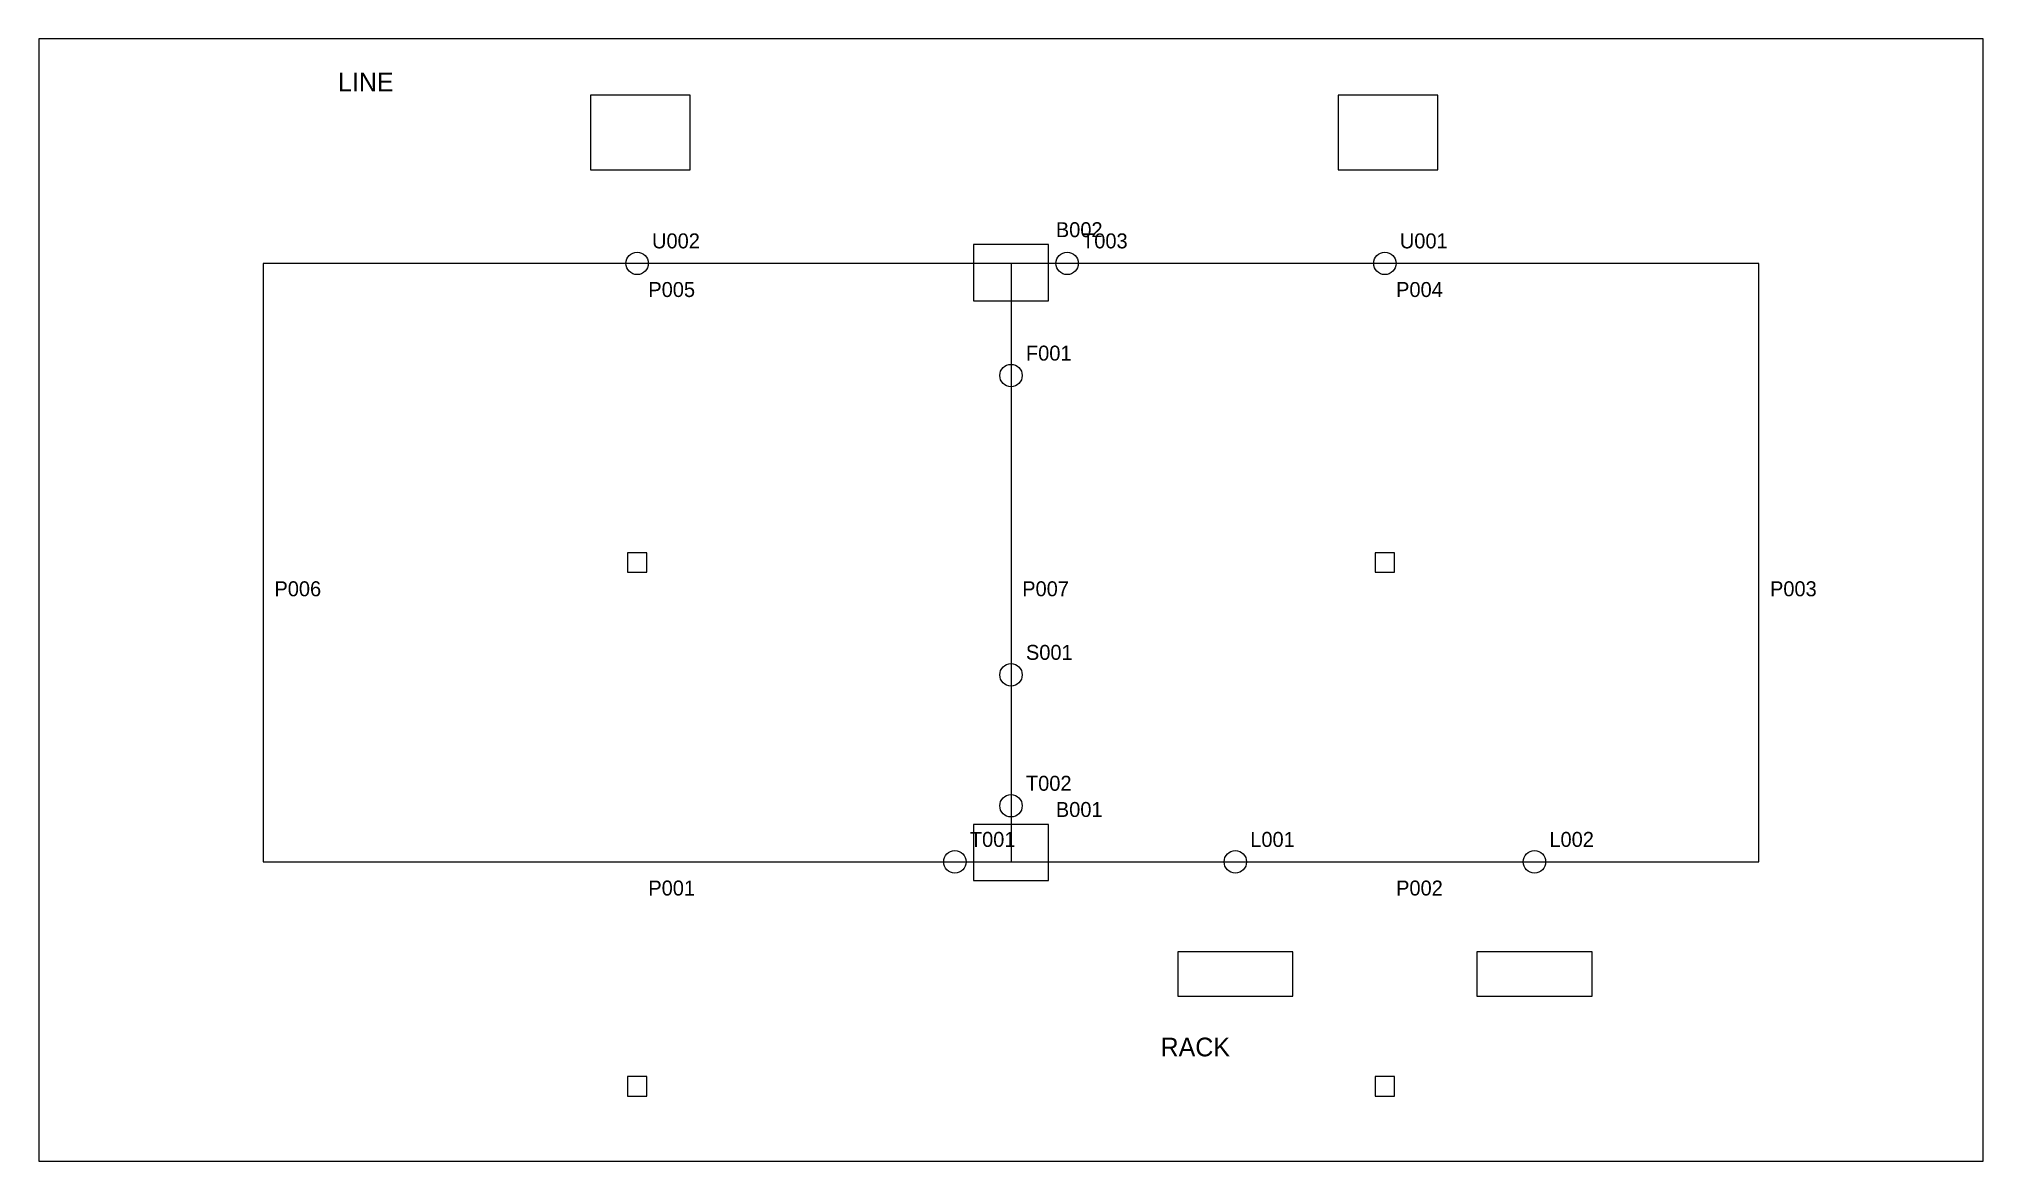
# Model space of a CAD drawing. Extents: x -6000 to 46000, y -8000 to 22000.
import ezdxf

# ---------------------------------------------------------------- set-up
doc = ezdxf.new("R2010")
doc.units = 0
for name, color, linetype in [('A-COLUMN', 8, 'CONTINUOUS'), ('A-WALL', 8, 'CONTINUOUS'), ('AGV_BLOCK', 5, 'CONTINUOUS'), ('AGV_CP_FINISH', 8, 'CONTINUOUS'), ('AGV_CP_LOAD', 3, 'CONTINUOUS'), ('AGV_CP_STANDBY', 2, 'CONTINUOUS'), ('AGV_CP_TRAFFIC', 1, 'CONTINUOUS'), ('AGV_CP_UNLOAD', 5, 'CONTINUOUS'), ('AGV_PATH', 3, 'CONTINUOUS'), ('EQUIP', 9, 'CONTINUOUS')]:
    doc.layers.add(name, color=color, linetype=linetype)

msp = doc.modelspace()

# ---------------------------------------------------------------- linework, layer by layer
at = {"layer": 'A-COLUMN'}
for points in [[(9740, 7740), (10260, 7740), (10260, 8260), (9740, 8260)], [(29740, 7740), (30260, 7740), (30260, 8260), (29740, 8260)], [(9740, -6260), (10260, -6260), (10260, -5740), (9740, -5740)], [(29740, -6260), (30260, -6260), (30260, -5740), (29740, -5740)]]:
    msp.add_lwpolyline(points, close=True, dxfattribs=at)
at = {"layer": 'A-WALL'}
for p, q in [((46000, 22000), (-6000, 22000)), ((-6000, 22000), (-6000, -8000)), ((46000, -8000), (46000, 22000)), ((-6000, -8000), (46000, -8000))]:
    msp.add_line(p, q, dxfattribs=at)
at = {"layer": 'AGV_BLOCK'}
for points in [[(19000, 15000), (21000, 15000), (21000, 16500), (19000, 16500)], [(19000, -500), (21000, -500), (21000, 1000), (19000, 1000)]]:
    msp.add_lwpolyline(points, close=True, dxfattribs=at)
at = {"layer": 'AGV_CP_FINISH'}
msp.add_circle((20000, 13000), 300, dxfattribs=at)
at = {"layer": 'AGV_CP_LOAD'}
for centre in [(26000, 0), (34000, 0)]:
    msp.add_circle(centre, 300, dxfattribs=at)
at = {"layer": 'AGV_CP_STANDBY'}
msp.add_circle((20000, 5000), 300, dxfattribs=at)
at = {"layer": 'AGV_CP_TRAFFIC'}
for centre in [(21500, 16000), (20000, 1500), (18500, 0)]:
    msp.add_circle(centre, 300, dxfattribs=at)
at = {"layer": 'AGV_CP_UNLOAD'}
for centre in [(10000, 16000), (30000, 16000)]:
    msp.add_circle(centre, 300, dxfattribs=at)
at = {"layer": 'AGV_PATH'}
for p, q in [((20000, 16000), (0, 16000)), ((0, 16000), (0, 0)), ((40000, 16000), (20000, 16000)), ((20000, 16000), (20000, 0)), ((40000, 0), (40000, 16000)), ((0, 0), (20000, 0)), ((20000, 0), (40000, 0))]:
    msp.add_line(p, q, dxfattribs=at)
at = {"layer": 'EQUIP'}
for points in [[(8750, 18500), (11415, 18500), (11415, 20500), (8750, 20500)], [(28750, 18500), (31415, 18500), (31415, 20500), (28750, 20500)], [(24460, -3590), (27540, -3590), (27540, -2410), (24460, -2410)], [(32460, -3590), (35540, -3590), (35540, -2410), (32460, -2410)]]:
    msp.add_lwpolyline(points, close=True, dxfattribs=at)

# ---------------------------------------------------------------- texts
at = {"layer": 'AGV_BLOCK'}
for s, p in [('B002', (21200, 16700)), ('B001', (21200, 1200))]:
    msp.add_text(s, height=400, dxfattribs=at).set_placement(p)
at = {"layer": 'AGV_CP_FINISH'}
msp.add_text('F001', height=400, dxfattribs=at).set_placement((20400, 13400))
at = {"layer": 'AGV_CP_LOAD'}
for s, p in [('L001', (26400, 400)), ('L002', (34400, 400))]:
    msp.add_text(s, height=400, dxfattribs=at).set_placement(p)
at = {"layer": 'AGV_CP_STANDBY'}
msp.add_text('S001', height=400, dxfattribs=at).set_placement((20400, 5400))
at = {"layer": 'AGV_CP_TRAFFIC'}
for s, p in [('T003', (21900, 16400)), ('T002', (20400, 1900)), ('T001', (18900, 400))]:
    msp.add_text(s, height=400, dxfattribs=at).set_placement(p)
at = {"layer": 'AGV_CP_UNLOAD'}
for s, p in [('U002', (10400, 16400)), ('U001', (30400, 16400))]:
    msp.add_text(s, height=400, dxfattribs=at).set_placement(p)
at = {"layer": 'AGV_PATH'}
for s, p in [('P005', (10300, 15100)), ('P004', (30300, 15100)), ('P006', (300, 7100)), ('P007', (20300, 7100)), ('P003', (40300, 7100)), ('P001', (10300, -900)), ('P002', (30300, -900))]:
    msp.add_text(s, height=400, dxfattribs=at).set_placement(p)
at = {"layer": 'EQUIP'}
for s, p in [('LINE', (2000, 20600)), ('RACK', (24000, -5200))]:
    msp.add_text(s, height=500, dxfattribs=at).set_placement(p)

doc.saveas('drawing.dxf')
